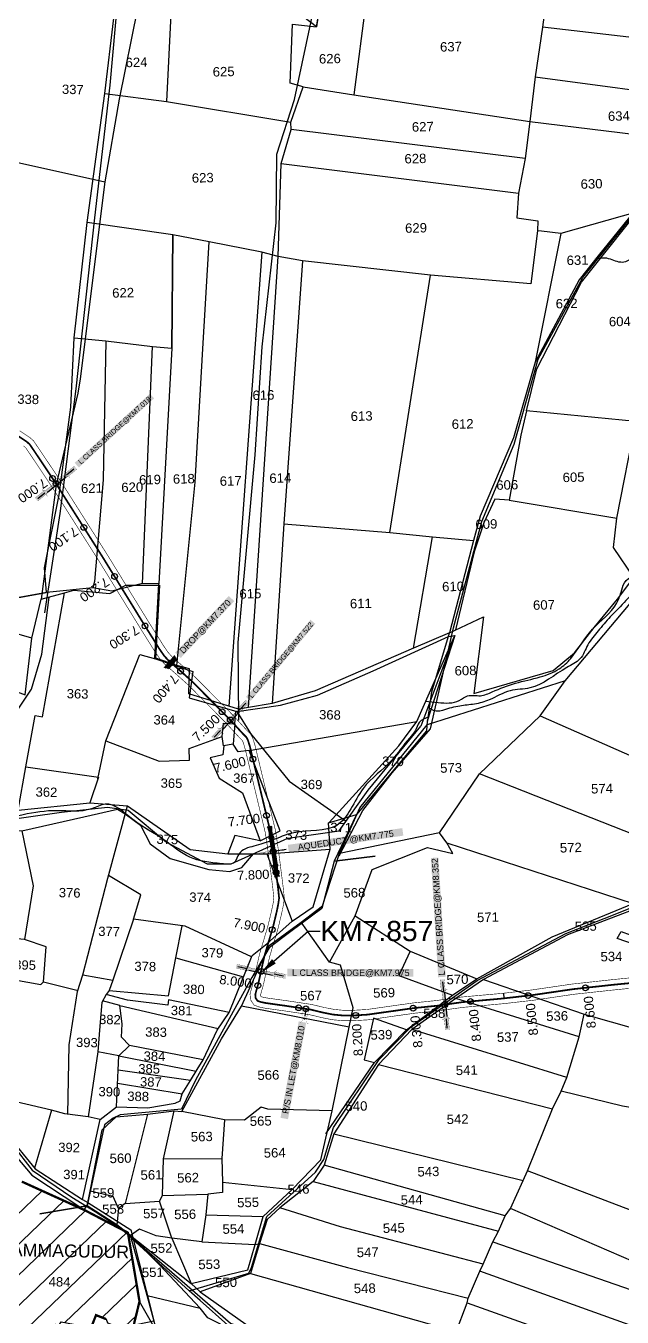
# Model space of a CAD drawing. Header units: millimetres. Extents: x 191939 to 221722, y 1607077 to 1617110.
# Drawn here: x 195566 to 196599, y 1612667 to 1614903 of the extents above; entities that cross this region are included whole.
import ezdxf
from ezdxf import colors
from ezdxf.entities.mleader import LeaderData, LeaderLine
from ezdxf.enums import TextEntityAlignment as Align
from ezdxf.math import Vec2, Vec3

# ---------------------------------------------------------------- set-up
doc = ezdxf.new("R2010")
doc.units = ezdxf.units.MM
doc.header["$LTSCALE"] = 15
doc.header["$PDMODE"] = 32
doc.header["$PDSIZE"] = 10
doc.linetypes.add('ACAD_ISO02W100', pattern=[15, 12, -3])
doc.linetypes.add('HIDDEN2', pattern=[0.1875, 0.125, -0.0625])
for name, color, linetype in [('BOUNDRY STONES', 240, 'Continuous'), ('CANAL1', 7, 'Continuous'), ('CSMark', 72, 'Continuous'), ('PLOT', 7, 'Continuous'), ('PLOTS', 7, 'Continuous'), ('PLOTS NO', 7, 'Continuous'), ('ROADS', 1, 'Continuous'), ('STREAMS', 4, 'Continuous'), ('STRUCTURE', 5, 'Continuous'), ('text2', 7, 'Continuous'), ('VILLAGE BOUNDRY', 5, 'Continuous'), ('VILLAGE STONES', 240, 'Continuous')]:
    doc.layers.add(name, color=color, linetype=linetype)
doc.styles.get("Standard").update_dxf_attribs({"font": 'arial.ttf'})
doc.dimstyles.get("Standard").update_dxf_attribs({"dimtxt": 0.18, "dimasz": 0.18, "dimexe": 0.18, "dimexo": 0.0625, "dimgap": 0.09, "dimtad": 0, "dimtih": 1, "dimtoh": 1, "dimdec": 4, "dimzin": 0, "dimdsep": 46, "dimtxsty": 'Standard', "dimcen": 0.09, "dimadec": 0, "dimazin": 0, "dimtfac": 1, "dimtdec": 4, "dimtofl": 0, "dimtmove": 0, "dimatfit": 3, "dimfxl": 1, "dimtolj": 1, "dimtzin": 0, "dimarcsym": 0})

# ---------------------------------------------------------------- blocks, each defined once
blk = doc.blocks.new('DROP')
h = blk.add_hatch()
h.set_pattern_fill('ANSI31', color=1, scale=10, angle=45)
h.set_pattern_definition([(90, (-324.4107, -25.7687), (-1.25, 0), [])])
h.paths.add_polyline_path([(-9.9, -4.3), (-13.8, 4.1), (13.8, 4.1), (10.2, -4.3)])
at = {"layer": 'STRUCTURE', "color": 5, "const_width": 0.49}
blk.add_lwpolyline([(-9.9, -4.3), (-13.8, 4.1), (13.8, 4.1), (10.2, -4.3), (-9.9, -4.3)], dxfattribs=at)
at = {"layer": 'STRUCTURE', "color": 5}
blk.add_circle((0, 0), 1.33, dxfattribs=at)
blk = doc.blocks.new('SLB')
at = {"layer": 'STRUCTURE'}
h = blk.add_hatch(dxfattribs=at)
h.set_pattern_fill('DOTS', color=6, scale=20, angle=320.3722, style=0)
h.set_pattern_definition([(320.372247934, (-159.4327, -72.9564), (1.2786241598, 0.5641323054), [0, -1.25])])
h.paths.add_polyline_path([(769699.5, 1706871.1), (769699.5, 1706861.1), (769729.1, 1706861.1), (769732.1, 1706863.1), (769792.1, 1706863.1), (769795.1, 1706861.1), (769824.7, 1706861.1), (769824.7, 1706871.1), (769795.1, 1706871.1), (769792.1, 1706869.1), (769732.1, 1706869.1), (769729.1, 1706871.1)])
at = {"layer": 'STRUCTURE', "color": 6, "linetype": 'ACAD_ISO02W100', "ltscale": 0.5, "const_width": 0.5}
for points in [[(769699.5, 1706871.1), (769729.1, 1706871.1)], [(769699.5, 1706861.1), (769729.1, 1706861.1)], [(769795.1, 1706871.1), (769824.7, 1706871.1)], [(769795.1, 1706861.1), (769824.7, 1706861.1)]]:
    blk.add_lwpolyline(points, dxfattribs=at)
at = {"layer": 'STRUCTURE', "color": 6, "const_width": 0.628}
for points in [[(769726.1, 1706877.1), (769726.1, 1706873.1), (769732.1, 1706869.1), (769792.1, 1706869.1), (769798.1, 1706873.1), (769798.1, 1706877.1)], [(769726.1, 1706855.1), (769726.1, 1706859.1), (769732.1, 1706863.1), (769792.1, 1706863.1), (769798.1, 1706859.1), (769798.1, 1706855.1)]]:
    blk.add_lwpolyline(points, dxfattribs=at)
at = {"layer": 'STRUCTURE', "color": 6}
blk.add_lwpolyline([(769732.1, 1706863.1), (769792.1, 1706863.1)], dxfattribs=at)
blk.add_lwpolyline([(769732.1, 1706863.1), (769792.1, 1706863.1)], dxfattribs=at)
at = {"layer": 'STRUCTURE', "color": 0}
blk.add_circle((769762.1, 1706866.1), 1.24, dxfattribs=at)
for points in [[(769703.8, 1706866), (769726.7, 1706866)], [(769818.6, 1706865.8), (769795.7, 1706865.8)]]:
    blk.add_leader(points, dimstyle='Standard', override={"dimasz": 10, "dimgap": 0.09, "dimtad": 0}, dxfattribs=at)
blk = doc.blocks.new('AQUEDUCT')
at = {"layer": 'STRUCTURE'}
h = blk.add_hatch(dxfattribs=at)
h.set_pattern_fill('DASH', color=256, scale=8, angle=-90, style=0)
h.set_pattern_definition([(270, (-1706662.7411, 769762.6106), (1, -1), [1, -1])])
edge = h.paths.add_edge_path()
edge.add_spline(control_points=[(6.5, -63.1), (6.2, -62.6), (5.2, -61.2), (4.6, -58.3), (4.1, -54.4), (3.3, -48.8), (4.1, -41.4), (5.4, -35.8), (6, -33)], knot_values=[0, 0, 0, 0, 1.613557, 5.24513, 8.624976, 13.470124, 22.190216, 30.746377, 30.746377, 30.746377, 30.746377], degree=3, periodic=0)
edge.add_line((6, -33), (4, -30))
edge.add_line((4, -30), (4, 30))
edge.add_line((4, 30), (6, 33))
edge.add_spline(control_points=[(6, 33), (5.3, 35.8), (3.9, 41.3), (2.8, 48.7), (3.5, 54.4), (3.9, 58.3), (4.4, 61.2), (5.4, 62.6), (5.7, 63.1)], knot_values=[0, 0, 0, 0, 8.556161, 17.276253, 22.121402, 25.501247, 29.13282, 30.746377, 30.746377, 30.746377, 30.746377], degree=3, periodic=0)
edge.add_line((5.7, 63.1), (-6.5, 63.1))
edge.add_spline(control_points=[(-6.5, 63.1), (-6.2, 62.6), (-5.2, 61.2), (-4.6, 58.3), (-4.1, 54.4), (-3.3, 48.8), (-4.1, 41.4), (-5.4, 35.8), (-6, 33)], knot_values=[0, 0, 0, 0, 1.613557, 5.24513, 8.624976, 13.470124, 22.190216, 30.746377, 30.746377, 30.746377, 30.746377], degree=3, periodic=0)
edge.add_line((-6, 33), (-4, 30))
edge.add_line((-4, 30), (-4, -30))
edge.add_line((-4, -30), (-6, -33))
edge.add_spline(control_points=[(-6, -33), (-5.3, -35.8), (-3.9, -41.3), (-2.8, -48.7), (-3.5, -54.4), (-3.9, -58.3), (-4.4, -61.2), (-5.4, -62.6), (-5.7, -63.1)], knot_values=[0, 0, 0, 0, 8.556161, 17.276253, 22.121402, 25.501247, 29.13282, 30.746377, 30.746377, 30.746377, 30.746377], degree=3, periodic=0)
edge.add_line((-5.7, -63.1), (6.5, -63.1))
blk.add_circle((0, 0), 0.938)
at = {"layer": 'STRUCTURE', "const_width": 0.628}
for points in [[(-12, 36), (-8, 36), (-4, 30), (-4, -30), (-8, -36), (-12, -36)], [(12, 36), (8, 36), (4, 30), (4, -30), (8, -36), (12, -36)]]:
    blk.add_lwpolyline(points, dxfattribs=at)
at = {"layer": 'STRUCTURE', "color": 3}
for points in [[(-4, 30), (-4, -30)], [(-4, 30), (-4, -30)], [(4, 30), (4, -30)]]:
    blk.add_lwpolyline(points, dxfattribs=at)
at = {"layer": 'STRUCTURE'}
for points in [[(-6.5, 63.1), (-5.7, 61.7), (-4.7, 58.2), (-4.2, 54.9), (-3.6, 50.1), (-4.3, 41.4), (-6, 33)], [(5.7, 63.1), (4.8, 61.7), (3.9, 58.2), (3.5, 54.8), (3.1, 50), (4, 41.3), (6, 33)], [(-5.7, -63.1), (-4.8, -61.7), (-3.9, -58.2), (-3.5, -54.8), (-3.1, -50), (-4, -41.3), (-6, -33)], [(6.5, -63.1), (5.7, -61.7), (4.7, -58.2), (4.2, -54.9), (3.6, -50.1), (4.3, -41.4), (6, -33)]]:
    blk.add_spline(points, degree=3, dxfattribs=at)
at = {"layer": 'STRUCTURE', "color": 0}
blk.add_text('STREAM', height=5, dxfattribs=at).set_placement((-19.7, -0.1), align=Align.MIDDLE_CENTER)
for points in [[(32.5, 0.1), (5.8, 0)], [(0.4, -62), (0.1, -38.2)]]:
    blk.add_leader(points, dimstyle='Standard', override={"dimasz": 10, "dimgap": 0.09, "dimtad": 0}, dxfattribs=at)
blk = doc.blocks.new('OT')
at = {"layer": 'STRUCTURE', "color": 190}
for points, const_width in [([(769751.4, 1706595.8), (769729.4, 1706595.8)], 0.5), ([(769751.4, 1706579), (769729.4, 1706579)], 0.5), ([(769775.2, 1706601.8), (769775.2, 1706597.8), (769769.2, 1706593.8), (769761.8, 1706593.8), (769754.4, 1706593.8), (769748.4, 1706597.8), (769748.4, 1706601.8)], 0.5), ([(769748.4, 1706573), (769748.4, 1706577), (769754.4, 1706581), (769761.8, 1706581), (769761.8, 1706581), (769761.8, 1706581), (769769.2, 1706581), (769775.2, 1706577), (769775.2, 1706573)], 0.5), ([(769761.8, 1706593.8), (769761.8, 1706581)], 2.5)]:
    blk.add_lwpolyline(points, dxfattribs=dict(at, const_width=const_width))
at = {"layer": 'STRUCTURE', "color": 0}
blk.add_circle((769761.8, 1706587.4), 1.87, dxfattribs=at)
blk.add_leader([(769732.6, 1706587.4), (769753.8, 1706587.4)], dimstyle='Standard', override={"dimasz": 10, "dimgap": 0.09, "dimtad": 0}, dxfattribs=at)

msp = doc.modelspace()

# ---------------------------------------------------------------- hatches: boundary and pattern name
at = {"layer": 'PLOTS NO'}
h = msp.add_hatch(dxfattribs=at)
h.set_pattern_fill('ANSI31', color=40, scale=12.09495, angle=-1.1225)
h.set_pattern_definition([(43.8775, (174688.965, 1608020.224), (-26.61678, 27.68067), [])])
h.paths.add_polyline_path([(195742.9, 1612813.1), (195667.2, 1612852.5), (195559.3, 1612901.5), (195548.1, 1612838.6), (195540.7, 1612819.3), (195442.1, 1612816.1), (195427.2, 1612774.4), (195433.8, 1612770.1), (195429.4, 1612756.4), (195458.3, 1612750.4), (195460.3, 1612692.7), (195494.3, 1612708.3), (195504.3, 1612701.7), (195506.1, 1612695.2), (195544.6, 1612676.1), (195538.6, 1612657.7), (195550.4, 1612652.1), (195553.1, 1612662), (195568, 1612658.1), (195565.7, 1612649.4), (195572.5, 1612647.6), (195567.9, 1612630.2), (195569.6, 1612624), (195589, 1612620.8), (195596, 1612646.1), (195613.8, 1612648.5), (195618.2, 1612654.6), (195624.7, 1612654.1), (195627.5, 1612658.5), (195679.3, 1612649), (195687.7, 1612670.3), (195705.1, 1612663.5), (195707.6, 1612656.7), (195733.9, 1612649.3), (195753.1, 1612653.2), (195763, 1612694)])

# ---------------------------------------------------------------- linework, layer by layer
at = {"layer": 'BOUNDRY STONES'}
msp.add_lwpolyline([(196309, 1613847), (196250.1, 1613690)], dxfattribs=at)
at = {"layer": 'CANAL1', "color": 3, "linetype": 'HIDDEN2', "ltscale": 4, "true_color": 0x00ff00, "const_width": 3}
msp.add_lwpolyline([(195550.8, 1614194), (195567.7, 1614182.8), (195572.8, 1614178.2), (195581.1, 1614166.1), (195617.6, 1614111.4), (195699.5, 1613982.4), (195772.5, 1613863.7), (195787, 1613840.7), (195796.7, 1613825), (195805.2, 1613812.7), (195812.8, 1613804.1), (195832.3, 1613787.2), (195854, 1613767.7), (195919.8, 1613701.3), (195941, 1613678.2), (195948, 1613671.1), (195950.4, 1613666.7), (195954, 1613655.6), (195989.7, 1613507.1), (195994.8, 1613472.7), (195998.2, 1613446.7), (196003.1, 1613408.1), (196004.7, 1613392.5), (196003.2, 1613381.9), (196000.6, 1613369.2), (195994, 1613341.6), (195992.8, 1613337.8), (195979.6, 1613293.3), (195973.8, 1613267.8), (195973.4, 1613265.6), (195968.7, 1613244.5), (195967.8, 1613241), (195965.4, 1613232.8), (195963.5, 1613225.5), (195964, 1613219.6), (195967.3, 1613214.6), (195972.4, 1613212.7), (195982, 1613210.7), (196017, 1613205.8), (196059.3, 1613199.4), (196080.1, 1613194.4), (196098, 1613190.8), (196114, 1613189.3), (196134.3, 1613189.2), (196158, 1613190.7), (196201.1, 1613196.8), (196238.7, 1613202.1), (196277.5, 1613206), (196322.3, 1613212.3), (196391.9, 1613218.6), (196443.3, 1613224.5), (196513.8, 1613234.8), (196583.2, 1613242.4), (196620.2, 1613246)], dxfattribs=at)
at = {"layer": 'CANAL1', "color": 3, "linetype": 'HIDDEN2', "ltscale": 4, "const_width": 1.5}
msp.add_lwpolyline([(195550.8, 1614194), (195567.7, 1614182.8), (195572.8, 1614178.2), (195581.1, 1614166.1), (195617.6, 1614111.4), (195699.5, 1613982.4), (195772.5, 1613863.7), (195787, 1613840.7), (195796.7, 1613825), (195805.2, 1613812.7), (195812.8, 1613804.1), (195832.3, 1613787.2), (195854, 1613767.7), (195919.8, 1613701.3), (195941, 1613678.2), (195948, 1613671.1), (195950.4, 1613666.7), (195954, 1613655.6), (195989.7, 1613507.1), (195994.8, 1613472.7), (195998.2, 1613446.7), (196003.1, 1613408.1), (196004.7, 1613392.5), (196003.2, 1613381.9), (196000.6, 1613369.2), (195994, 1613341.6), (195979.6, 1613293.3), (195973.8, 1613267.8), (195968.7, 1613244.5), (195965.4, 1613232.8), (195963.5, 1613225.5), (195964, 1613219.6), (195967.3, 1613214.6), (195972.4, 1613212.7), (195982, 1613210.7), (196017, 1613205.8), (196059.3, 1613199.4), (196080.1, 1613194.4), (196098, 1613190.8), (196114, 1613189.3), (196134.3, 1613189.2), (196158, 1613190.7), (196201.1, 1613196.8), (196238.7, 1613202.1), (196277.5, 1613206), (196322.3, 1613212.3), (196391.9, 1613218.6), (196413.9, 1613221.1)], dxfattribs=at)
at = {"layer": 'CANAL1', "color": 200, "const_width": 1}
for points in [[(195555.6, 1614201.6), (195573.2, 1614189.9), (195579.6, 1614184.2), (195588.5, 1614171.1), (195625.2, 1614116.4), (195707.2, 1613987.1), (195780.1, 1613868.5), (195794.6, 1613845.5), (195804.3, 1613829.9), (195812.3, 1613818.2), (195819.1, 1613810.5), (195838.2, 1613793.9), (195860.2, 1613774.3), (195926.4, 1613707.5), (195947.5, 1613684.4), (195955.2, 1613676.6), (195958.7, 1613670.4), (195962.7, 1613658.1), (195998.6, 1613508.8), (196003.7, 1613473.9), (196007.1, 1613447.8), (196012, 1613409.1), (196013.7, 1613392.4), (196012.1, 1613380.4), (196009.4, 1613367.2), (196002.7, 1613339.3), (195988.3, 1613291.1), (195982.6, 1613265.8), (195977.5, 1613242.3), (195974.1, 1613230.4), (195972.6, 1613224.7), (195972.8, 1613222.6), (195973.2, 1613222), (195974.9, 1613221.3), (195983.5, 1613219.5), (196018.3, 1613214.7), (196061, 1613208.3), (196082.1, 1613203.2), (196099.3, 1613199.8), (196114.5, 1613198.3), (196134.1, 1613198.2), (196157.1, 1613199.6), (196199.8, 1613205.7), (196237.6, 1613211), (196276.4, 1613215), (196321.3, 1613221.2), (196391, 1613227.5), (196412.9, 1613230)], [(195562.2, 1614175.6), (195566, 1614172.2), (195573.6, 1614161), (195610.1, 1614106.5), (195691.9, 1613977.6), (195764.9, 1613859), (195779.3, 1613835.9), (195789.2, 1613820.1), (195798.1, 1613807.1), (195806.5, 1613797.7), (195826.4, 1613780.4), (195847.8, 1613761.2), (195913.3, 1613695.1), (195934.5, 1613672), (195940.7, 1613665.7), (195942.2, 1613663.1), (195945.3, 1613653.2), (195980.9, 1613505.4), (195985.9, 1613471.5), (195989.3, 1613445.5), (195994.1, 1613407.1), (195995.6, 1613392.7), (195994.4, 1613383.5), (195991.8, 1613371.2), (195985.3, 1613344), (195970.9, 1613295.6), (195965, 1613269.7), (195960, 1613246.7), (195956.8, 1613235.2), (195954.4, 1613226.3), (195955.2, 1613216.6), (195961.3, 1613207.2), (195969.9, 1613204), (195980.4, 1613201.8), (196015.7, 1613196.9), (196057.5, 1613190.6), (196078.2, 1613185.6), (196096.7, 1613181.9), (196113.6, 1613180.3), (196134.6, 1613180.2), (196158.9, 1613181.7), (196202.4, 1613187.9), (196239.8, 1613193.2), (196278.6, 1613197.1), (196323.4, 1613203.3), (196392.9, 1613209.6), (196414.8, 1613212.1)], [(196412.9, 1613230), (196442.2, 1613233.4), (196512.7, 1613243.7), (196582.3, 1613251.3), (196619.3, 1613255)], [(196414.8, 1613212.1), (196444.5, 1613215.5), (196515, 1613225.9), (196584.2, 1613233.4), (196621.1, 1613237.1)]]:
    msp.add_lwpolyline(points, dxfattribs=at)
at = {"layer": 'PLOT'}
for points in [[(196870.3, 1615031.5), (196759.1, 1614593.4), (196747.9, 1614594.7), (196625.5, 1614580.6), (196492.7, 1614543.6), (196459.1, 1614547.5), (196452.4, 1614548.1)], [(196475.2, 1615021.3), (196471.5, 1614983.8), (196460.7, 1614900.6), (196447.9, 1614814.8), (196439, 1614737.5), (196430.8, 1614673.4), (196419.4, 1614612.9), (196416.3, 1614570.4), (196452.5, 1614565.1), (196452.4, 1614548.1), (196440.8, 1614456.2), (196266.7, 1614471.4), (196045, 1614495.8), (196003, 1614503.5), (196008.3, 1614664.3), (196025.4, 1614723.4), (196025.1, 1614736.3), (196046.6, 1614797), (196023.8, 1614803.6), (196028.1, 1614905.7)], [(196155.5, 1614947.4), (196134.2, 1614783.7)], [(195818, 1614934.7), (195809.9, 1614772)], [(196784.7, 1614863.2), (196460.7, 1614900.6)], [(196447.9, 1614814.8), (196741.6, 1614775.4)], [(195702.7, 1614785.7), (195809.9, 1614772), (196025.1, 1614736.3)], [(196046.6, 1614797), (196134.2, 1614783.7), (196439, 1614737.5), (196703.2, 1614705.1)], [(196430.8, 1614673.4), (196025.4, 1614723.4)], [(196008.3, 1614664.3), (196419.4, 1614612.9)], [(196003, 1614503.5), (195975, 1614511.2), (195883.5, 1614529), (195820.7, 1614541.2), (195672.6, 1614562.2)], [(196618.8, 1614581), (196556.9, 1614504.4), (196524.5, 1614463), (196447.8, 1614320.4), (196410.3, 1614189.2), (196353, 1614053.6), (196341.2, 1614011.7), (196299.5, 1613851.8), (196358.4, 1613879.6), (196341.6, 1613746.6), (196479, 1613786.5), (196516.3, 1613817.3), (196550.2, 1613861.3), (196590.6, 1613910.1), (196619, 1613947.8), (196583.8, 1613999.3), (196589.7, 1614050.2), (196622.1, 1614218), (196432.9, 1614236.5), (196451.1, 1614308.8), (196528.2, 1614459.3), (196625.5, 1614580.6)], [(195649.8, 1614362.7), (195704.8, 1614357.4), (195785.3, 1614347.9), (195818.8, 1614344.5), (195820.7, 1614541.2), (195818.8, 1614344.5), (195796.7, 1613936.4)], [(196492.7, 1614543.6), (196447.8, 1614320.4)], [(195827.6, 1613795), (195859.6, 1614112.5), (195871.9, 1614334), (195883.5, 1614529)], [(195975, 1614511.2), (195917.7, 1613724.7)], [(195951.5, 1613722.8), (196003, 1614503.5)], [(196045, 1614495.8), (196012.9, 1614040.5), (195992.9, 1613729.7)], [(196196.6, 1614025.4), (196266.7, 1614471.4)], [(195704.8, 1614357.4), (195700.1, 1614116.6), (195684.8, 1613940.5), (195682.4, 1613929.5)], [(195796.7, 1613936.4), (195767.9, 1613937.1), (195785.3, 1614347.9)], [(196432.9, 1614236.5), (196423.3, 1614194.1), (196403, 1614081.3), (196378.2, 1614083), (196359.4, 1614042.4)], [(196085.8, 1612984.3), (196169.7, 1613107.6), (196225.5, 1613164.1), (196304.8, 1613224.5), (196346.8, 1613252.6), (196477.7, 1613325.6), (196618, 1613383.3), (196708.8, 1613415.2), (196739.4, 1613428.1), (196868.7, 1613483.4), (197159.7, 1613597.4), (197251.4, 1613638.2), (197378.6, 1613715.3), (197423.9, 1613739.6), (197575.8, 1613789.1), (197711.2, 1613870.5), (197808.7, 1613962.2), (197904.1, 1614060.3), (197987.6, 1614158.6), (198020.9, 1614201.3)], [(196403, 1614081.3), (196589.7, 1614050.2)], [(196012.9, 1614040.5), (196196.6, 1614025.4), (196270.1, 1614018.3), (196341.2, 1614011.7)], [(196359.4, 1614042.4), (196342.3, 1613992.1), (196310.3, 1613856.8)], [(196237.3, 1613825.1), (196270.1, 1614018.3)], [(196092.2, 1613281.8), (196136.6, 1613361.5), (196165.8, 1613442.2), (196261.6, 1613480), (196305.8, 1613469.5), (196295.3, 1613488.2), (196282.7, 1613505.3), (196351.5, 1613607.6), (196456.9, 1613708), (196499.9, 1613768.5), (196634.1, 1613928.2)], [(196499.9, 1613768.5), (196261, 1613692.3)], [(196456.9, 1613708), (196733.2, 1613586.4)], [(196719.6, 1613462.7), (196351.5, 1613607.6)], [(196282.7, 1613505.3), (196109.2, 1613469.5)], [(196295.3, 1613488.2), (196618, 1613383.3)], [(196706.7, 1613406.4), (196503.8, 1613328.9), (196358.4, 1613251.5), (196310.5, 1613218.5), (196234.6, 1613165.1), (196176.9, 1613104.5), (196099.2, 1612984), (196082.7, 1612930), (196063.5, 1612901.9), (196006, 1612856.2), (195984, 1612836.1), (195971, 1612794.4), (195955.3, 1612742.3), (195867.8, 1612710.5), (195852.4, 1612725.3)], [(196656.2, 1613268.9), (196665.2, 1613296.3), (196590.1, 1613322.5), (196596.7, 1613334.7), (196690.4, 1613300.1), (196710.9, 1613396.3), (196706.7, 1613406.4)], [(196136.6, 1613361.5), (196231.8, 1613300.7), (196346.8, 1613252.6)], [(195747.3, 1612808.2), (195852.4, 1612725.3), (195950.6, 1612748.9), (195963.2, 1612792.4), (195977.3, 1612841.1), (196027.5, 1612887.6), (196077.2, 1612939.5), (196096.3, 1613024.3), (196126.2, 1613169.1), (196133.2, 1613202.3), (196111.2, 1613276.1), (196092.2, 1613281.8), (196042.7, 1613351)], [(196231.8, 1613300.7), (196212.2, 1613258.5), (196304.8, 1613224.5)], [(196358.4, 1613251.5), (196533.1, 1613191.3)], [(196126.2, 1613169.1), (195939.6, 1613205.3)], [(196524, 1613152.4), (196310.5, 1613218.5)], [(196225.5, 1613164.1), (196168.4, 1613184.5), (196151.8, 1613112.5), (196169.7, 1613107.6)], [(196310.3, 1612638.5), (196330.2, 1612691.5), (196331.9, 1612699.7), (196352, 1612746.5), (196358.3, 1612758.6), (196374.9, 1612797.5), (196384.6, 1612815.7), (196396, 1612842.1), (196405.2, 1612854.7), (196427.2, 1612903.4), (196435, 1612920.3), (196477.8, 1613027.3), (196493, 1613058), (196502.9, 1613082.1), (196524, 1613152.4), (196533.1, 1613191.3), (196626.5, 1613165)], [(196502.9, 1613082.1), (196234.6, 1613165.1)], [(196176.9, 1613104.5), (196477.8, 1613027.3)], [(197151.9, 1612767), (196988.4, 1612813), (196790, 1612871.8), (196774.7, 1612875.8), (196712.4, 1612892.7), (196664.3, 1612927.3), (196677.8, 1613018.8), (196599.1, 1613032.3), (196493, 1613058)], [(195818.7, 1612803.4), (195797.8, 1612867.6), (195802.8, 1612877.5), (195804.5, 1612941.1), (195823.1, 1613024.2)], [(196096.3, 1613024.3), (195985.4, 1613027.2), (195973.7, 1613030.2), (195944.9, 1613007.7), (195910.3, 1613008.5), (195836, 1613022.9)], [(195776.7, 1613018.4), (195737.9, 1612863.8), (195797.8, 1612867.6)], [(195910.3, 1613008.5), (195905.6, 1612941.4), (195906.6, 1612900.8), (196027.5, 1612887.6)], [(196099.2, 1612984), (196427.2, 1612903.4)], [(195804.5, 1612941.1), (195905.6, 1612941.4)], [(196396, 1612842.1), (196082.7, 1612930)], [(196957.7, 1612660.8), (196927.6, 1612670), (196940.6, 1612736.3), (196818.9, 1612775.9), (196601.2, 1612856.8), (196435, 1612920.3)], [(195726.6, 1612854.8), (195717.3, 1612875.9), (195677.8, 1612885.2)], [(195906.6, 1612900.8), (195906.9, 1612882.7), (195881.1, 1612879.9), (195877.7, 1612844), (195871, 1612797.4), (195963.2, 1612792.4), (195971, 1612794.4), (196123.3, 1612753), (196331.9, 1612699.7)], [(196063.5, 1612901.9), (196384.6, 1612815.7)], [(195737.9, 1612863.8), (195726.6, 1612854.8), (195723.5, 1612826.6)], [(195802.8, 1612877.5), (195881.1, 1612879.9)], [(195877.7, 1612844), (195977.3, 1612841.1)], [(196358.3, 1612758.6), (196110.8, 1612823.3), (196006, 1612856.2)], [(196927.6, 1612670), (196640.5, 1612753.5), (196405.2, 1612854.7)], [(195871, 1612797.4), (195818.7, 1612803.4), (195791.7, 1612807.4), (195762.9, 1612819.4), (195747.3, 1612808.2)], [(196501.5, 1612030.8), (196407.1, 1612202.2), (196368.7, 1612271.8), (196355.4, 1612295.3), (196316.2, 1612363.9), (196300.8, 1612392.2), (196251.6, 1612465.8), (196244.3, 1612484.5), (196179.9, 1612540), (196068.8, 1612596.8), (195925.7, 1612643.1), (195881.4, 1612665.5), (195868.2, 1612682.1), (195797.4, 1612757.5), (195747.3, 1612808.2)], [(195818.7, 1612803.4), (195852.4, 1612725.3)], [(196374.9, 1612797.5), (196938.6, 1612601.7), (196955.9, 1612646.1)], [(195955.3, 1612742.3), (196305.4, 1612643.9), (196310.3, 1612638.5)], [(196904.8, 1612548.1), (196352, 1612746.5)], [(195867.8, 1612710.5), (195947.1, 1612654.5), (196081.5, 1612610.5), (196186.8, 1612556.1), (196280.7, 1612555.8), (196564.8, 1612447.2), (196848.2, 1612340.1), (196922.3, 1612360.5), (197046.2, 1612367.2), (197176.6, 1612375.7), (197247.6, 1612378.1), (197301.4, 1612365.8), (197336.4, 1612370.5), (197431.9, 1612370), (197512.5, 1612367.1), (197641.3, 1612348.1), (197715.1, 1612343.1), (197824.3, 1612334.5)], [(195776.4, 1612704.1), (195868.2, 1612682.1)], [(196330.2, 1612691.5), (196887.7, 1612492.7)]]:
    msp.add_lwpolyline(points, dxfattribs=at)
at = {"layer": 'PLOTS'}
for points in [[(196114.4, 1615202.9), (196069.3, 1614901.3), (196035.2, 1614927.4)], [(195759.5, 1614933.2), (195727.9, 1614775.8), (195702.7, 1614632.8), (195660.2, 1614291.8), (195656.4, 1614267), (195618.8, 1614108.7), (195592.8, 1613910.2), (195633.2, 1613921), (195649, 1613925.9), (195711.6, 1613919.7), (195739.5, 1613934.6), (195797.8, 1613934.3), (195790.5, 1613806.8), (195855.6, 1613784.8), (195849.2, 1613739.5), (195931.5, 1613715.6), (196007, 1613726.7), (196071.2, 1613743.7), (196167.6, 1613785.8), (196297.8, 1613845.4), (196309, 1613847), (196261.1, 1613698.8), (196259.9, 1613682), (196139, 1613537.4), (196099.9, 1613456.4), (196171.3, 1613464.8), (196099.9, 1613456.4), (196078.7, 1613374.6), (196025.1, 1613334.4), (195987.4, 1613306.1), (195957.2, 1613255), (195921.9, 1613189.6), (195860.2, 1613077), (195835.6, 1613026.8), (195729.5, 1613017), (195717.2, 1613011.2), (195702.6, 1612999.7), (195673.4, 1612865.2), (195748.2, 1612818.1), (195788, 1612660.4)], [(195148.4, 1614711), (195183.5, 1614709.2), (195221, 1614702.9), (195316.1, 1614686.8), (195356.9, 1614680), (195397.7, 1614673.1), (195440.1, 1614671.9), (195439.3, 1614643.7), (195473.1, 1614642.7), (195540.7, 1614634.7), (195544.7, 1614667.9), (195702.7, 1614632.8)], [(195576.4, 1613842.4), (195456.6, 1613877.1), (195419.2, 1613887.9), (195329.2, 1613914), (195122.3, 1613984.1)], [(195553, 1613544.9), (195566.4, 1613619.5), (195582.3, 1613708.6), (195595.3, 1613706.3), (195633.2, 1613921)], [(195403.9, 1613509.1), (195440.7, 1613560), (195515, 1613762.8), (195565.2, 1613744.4), (195576.4, 1613842.4), (195592.8, 1613910.2)], [(196091.5, 1613523.1), (196211.8, 1613656.3), (196243.3, 1613698), (196309, 1613847)], [(195690.7, 1613598.8), (195704.9, 1613664.9), (195763.4, 1613814.5), (195790.5, 1613806.8)], [(195704.9, 1613664.9), (195797.1, 1613629.8), (195849.4, 1613631.1), (195848.8, 1613651.5), (195906.4, 1613672.4), (195908.2, 1613695.6), (195928.1, 1613694), (195929.8, 1613716)], [(195928.1, 1613694), (195925.4, 1613658.9), (195908.2, 1613656.2), (195906.4, 1613672.4)], [(195952.8, 1613647.9), (196243.3, 1613698)], [(195908.9, 1613656.3), (195907.1, 1613640.5), (195885.3, 1613635.6), (195901, 1613600.3), (195941.1, 1613574.5), (195972.2, 1613491.7), (195927.9, 1613501.1), (195915.7, 1613469.2)], [(195972.2, 1613491.7), (196006.8, 1613508.9), (195952.8, 1613647.9), (195933.9, 1613645.9), (195925.4, 1613658.9)], [(195566.4, 1613619.5), (195691.8, 1613602.1), (195676.9, 1613557.2)], [(195403.9, 1613509.1), (195526.4, 1613538.5), (195553, 1613544.9), (195676.9, 1613557.2), (195742.2, 1613552.3), (195850.5, 1613476.7), (195915.7, 1613469.2), (195983.7, 1613469.1), (196093.2, 1613477), (196090, 1613522.6), (196139, 1613537.4)], [(195456.6, 1613098.7), (195466.5, 1613248.6), (195469.3, 1613290.4), (195459.4, 1613332.6), (195460.4, 1613508.4), (195490.2, 1613511.5), (195523, 1613511.5), (195559.1, 1613508.9), (195666.7, 1613533.3), (195724.7, 1613546.4), (195738.4, 1613538.4), (195764.8, 1613518.6), (195781.2, 1613486.7), (195816, 1613461), (195883.2, 1613442), (195919.3, 1613438.4), (195939.9, 1613445.4), (195960.2, 1613469.1)], [(195639, 1613018), (195641.1, 1613138.5), (195655.9, 1613230.5), (195664.8, 1613259.6), (195708.2, 1613426.8), (195742.2, 1613552.3)], [(195423.4, 1613491.9), (195421.2, 1613357.2), (195419.5, 1613256.8), (195467, 1613256), (195478.2, 1613253.5), (195483.3, 1613262.8), (195507.5, 1613256.6), (195530.9, 1613253.6), (195592, 1613243.1), (195596.6, 1613247.6), (195656.5, 1613232.4)], [(195559.1, 1613508.9), (195579, 1613413.8), (195564, 1613321)], [(195664.1, 1612870.7), (195694.7, 1613009), (195723.1, 1613030.9), (195777.5, 1613029.3), (195824.6, 1613037.3), (195833.4, 1613041.6), (195837.1, 1613053.8), (195851.2, 1613076.8), (195862.8, 1613095.5), (195873.3, 1613112.5), (195897.3, 1613164), (195918, 1613194.2), (195941.2, 1613251.8), (195957.9, 1613293.2), (195983.8, 1613314.1), (196027.5, 1613352.5), (196063.7, 1613377.5), (196093.2, 1613477)], [(195983.7, 1613469.1), (196027.5, 1613352.5)], [(195240.2, 1613425.7), (195257.9, 1613397.1), (195335.4, 1613256.9), (195359.6, 1613229.9), (195456.6, 1613098.7), (195486.3, 1613054.3), (195533.5, 1612983.7), (195582.3, 1612923.7), (195664.1, 1612870.7), (195673.4, 1612865.2)], [(195956.9, 1613290.7), (195842, 1613343.8), (195752.6, 1613355.8), (195765.2, 1613398.2), (195709.4, 1613431.4)], [(195752.6, 1613355.8), (195716.8, 1613250.4), (195710.6, 1613232.2), (195705, 1613225.8), (195697.7, 1613211.9), (195693.9, 1613163.6), (195691, 1613126), (195674, 1613013.6)], [(195710.6, 1613232.2), (195813.4, 1613223.3), (195826, 1613288.8), (195836.7, 1613344.5)], [(195596.6, 1613247.6), (195601.6, 1613308), (195564, 1613321), (195538.4, 1613322.9), (195534.5, 1613253)], [(195826, 1613288.8), (195943, 1613256.3)], [(195664.8, 1613259.6), (195716.8, 1613250.4)], [(195918, 1613194.2), (195813.3, 1613216.3), (195812.2, 1613206.9), (195742.4, 1613215.5), (195705, 1613225.8)], [(195727.3, 1613119.6), (195745.7, 1613137.1), (195731.7, 1613151.7), (195732.7, 1613174.8), (195729, 1613206.5), (195699, 1613214.4)], [(195729, 1613206.5), (195899, 1613166.6)], [(195368.6, 1613196.5), (195483.2, 1613035.5), (195527.7, 1612971), (195576.4, 1612912.5), (195661.2, 1612856.5), (195667.2, 1612852.5)], [(195873.3, 1613112.5), (195745.7, 1613137.1)], [(195723.1, 1613030.9), (195724.9, 1613068.9), (195726.1, 1613094.7), (195727.3, 1613119.6), (195691, 1613126)], [(195727.3, 1613119.6), (195861.1, 1613092.8)], [(195851.2, 1613076.8), (195726.1, 1613094.7)], [(195725, 1613072), (195837.1, 1613053.8)], [(195694.7, 1613009), (195674, 1613013.6), (195633.8, 1613018.7), (195610.5, 1613025.4), (195486.3, 1613054.3)], [(195610.5, 1613025.4), (195581.3, 1612924.8)], [(195569.6, 1612624), (195589, 1612620.8), (195596, 1612646.1), (195613.8, 1612648.5), (195618.2, 1612654.6), (195624.7, 1612654.1), (195627.5, 1612658.5), (195679.3, 1612649), (195687.7, 1612670.3), (195705.1, 1612663.5), (195707.6, 1612656.7), (195729.5, 1612648.4), (195788, 1612660.4)]]:
    msp.add_lwpolyline(points, dxfattribs=at)
at = {"layer": 'PLOTS NO', "color": 40, "const_width": 4.03}
for points in [[(195559.3, 1612901.5), (195667.2, 1612852.5), (195742.9, 1612813.1), (195763, 1612694), (195750.9, 1612644.5)], [(195705.1, 1612663.5), (195687.7, 1612670.3), (195679.3, 1612649)]]:
    msp.add_lwpolyline(points, dxfattribs=at)
at = {"layer": 'ROADS'}
for points in [[(196108.7, 1613465.9), (196149.8, 1613544), (196200.3, 1613609.6), (196266.9, 1613685.5), (196306.8, 1613860.5), (196355.6, 1614044.6), (196411.6, 1614178.6), (196453.1, 1614325.8), (196530.6, 1614467.3), (196616.7, 1614574.1), (196707.7, 1614702.6), (196765.6, 1614817.5), (196790, 1614865.1), (196846.1, 1615030.1), (196866, 1615107.5), (196910.4, 1615203.3), (196997.5, 1615319.6), (197191.3, 1615527)], [(195725.2, 1614954.7), (195711.7, 1614800.3), (195685.3, 1614570.6), (195652.5, 1614274.1), (195625.2, 1614058.6), (195598.6, 1613886.2)], [(195934.7, 1613700.4), (195933.8, 1613834.9), (195963.5, 1614160.3), (195975.2, 1614347.3), (195999.5, 1614561.6), (196001, 1614680.6), (196031.4, 1614775.1), (196065.2, 1614935)], [(195848.8, 1612712.4), (195952.3, 1612743.2), (195956.8, 1612753), (195983.7, 1612841.2), (196067.5, 1612917.8), (196082.1, 1612939.7), (196099, 1612995.1), (196177.7, 1613112.7), (196233.1, 1613169.3), (196347.6, 1613249.6), (196501.2, 1613331), (196580.9, 1613362.2), (196895.6, 1613489.1), (197069.4, 1613557.9), (197269.5, 1613642.5), (197389.6, 1613715.6), (197423.3, 1613734.6), (197577.5, 1613785.9), (197701, 1613860.7), (197719.7, 1613874.4), (197827.2, 1613974.1), (197921, 1614075.4), (198054.3, 1614230.1)], [(195401, 1613497.9), (195465.7, 1613567.3), (195523.2, 1613675.4), (195575.9, 1613754.4), (195594.1, 1613815.1), (195606.5, 1613913.8)], [(195931.5, 1613715.6), (195955.1, 1613677.4), (196022.3, 1613594.9), (196120.6, 1613525.5)], [(195468.1, 1613518.6), (195628, 1613541.1), (195707.5, 1613550.2), (195743.4, 1613544.6), (195810, 1613489.5), (195880.2, 1613451.9), (195921.5, 1613451.9), (196020.1, 1613496.5), (196108.7, 1613508.7), (196158.7, 1613579.6), (196250.1, 1613690)], [(195543, 1612965), (195577, 1612921.4), (195646.1, 1612874.4), (195686.2, 1612849.9), (195742.9, 1612813.1), (195755.9, 1612735.8), (195763, 1612694), (195750.9, 1612644.5)], [(195667.2, 1612852.5), (195674.7, 1612864.4)], [(196521.6, 1612009.1), (196446.5, 1612141.5), (196382, 1612259), (196286.7, 1612423.7), (196249.4, 1612485), (196203.7, 1612530.9), (196189.3, 1612541.9), (196098.7, 1612590.5), (196022.7, 1612617.4), (195916.2, 1612652.7), (195867.8, 1612695.5), (195848.8, 1612712.4), (195723.5, 1612826.6)], [(196530.2, 1612016), (196439.9, 1612161.8), (196327.7, 1612361.2), (196246, 1612496.7), (196194.6, 1612544.9), (196142.1, 1612573.9), (196050.5, 1612613.6), (195920.8, 1612655.9), (195810.5, 1612751.9), (195723.5, 1612826.6)], [(195871.4, 1612504), (195763, 1612694), (195742.9, 1612813.1), (195742.9, 1612813.1)]]:
    msp.add_lwpolyline(points, dxfattribs=at)
at = {"layer": 'STREAMS'}
for points in [[(196257.8, 1613733.2), (196280.3, 1613731.1), (196316.7, 1613734.7), (196331, 1613742.7), (196353.2, 1613743), (196373.8, 1613749.6), (196413.9, 1613764.4), (196456.8, 1613775.4), (196489.6, 1613789.3), (196509.6, 1613807.4), (196547.3, 1613858.1), (196588.9, 1613902.4), (196596.7, 1613922.1), (196602.5, 1613938.2), (196638.7, 1613962.6), (196668, 1613998.1), (196708, 1614030.7), (196724.8, 1614055.3), (196760.6, 1614083), (196777.8, 1614103), (196807.6, 1614135), (196855.2, 1614165.9), (196888.3, 1614201.9), (196911.1, 1614232.2), (196940.8, 1614257.6), (196988.8, 1614289), (197015.2, 1614345.2), (197069.2, 1614362), (197095.3, 1614379.3), (197127.7, 1614421.7), (197167.5, 1614460.4), (197199.4, 1614495.7), (197229.6, 1614523.7), (197246, 1614537), (197262.2, 1614556), (197332.2, 1614603.7), (197387.9, 1614673.6), (197431.4, 1614711.7), (197457.6, 1614727.8), (197510.1, 1614728.5), (197548, 1614744.9), (197592.1, 1614759.5), (197616.9, 1614755.8), (197670.6, 1614759), (197704.6, 1614759.9), (197727.9, 1614767.2), (197780.2, 1614761.8), (197812.6, 1614773.2), (197838.2, 1614765.1), (197859, 1614770.6), (197916.1, 1614785)], [(197908.6, 1614764.5), (197879.6, 1614751.2), (197845.5, 1614752.8), (197806.5, 1614748), (197763.9, 1614745.4), (197726.6, 1614748.1), (197661.4, 1614742.9), (197620, 1614743.7), (197578.9, 1614733.3), (197540, 1614722.2), (197503.7, 1614715.5), (197455.3, 1614713.3), (197425, 1614677), (197400.7, 1614655.5), (197382.6, 1614639.2), (197366.9, 1614613.7), (197326.3, 1614582.5), (197307.6, 1614558.5), (197283.2, 1614543.2), (197281.6, 1614514.5), (197252, 1614503.6), (197219.4, 1614493.6), (197146, 1614422), (197119.7, 1614391.5), (197099.7, 1614353.5), (197065.6, 1614342.2), (197024.7, 1614289), (197011.8, 1614264.3), (196990.8, 1614254.5), (196972.3, 1614261.6), (196951, 1614231.3), (196925.1, 1614217.5), (196883.8, 1614180.5), (196862.6, 1614157.1), (196818.1, 1614128.1), (196775.1, 1614082.2), (196743.2, 1614055.8), (196709.2, 1614021.3), (196672.5, 1613988.3), (196644.7, 1613957.7), (196625.9, 1613932.5), (196605.3, 1613907.7), (196578.1, 1613879.5), (196557.1, 1613855), (196539.4, 1613831.3), (196525.7, 1613806.6), (196502.9, 1613791.7), (196439, 1613756.3), (196404.7, 1613751.5), (196368.4, 1613735.6), (196343, 1613728.4), (196317.5, 1613725), (196289.5, 1613718.1), (196281, 1613716), (196263.5, 1613721.7)], [(197115.6, 1614405.7), (197100.6, 1614411.9), (197084, 1614413.1), (197074.6, 1614420.8), (197064.4, 1614430.4), (197029.1, 1614443.6), (197009.4, 1614449), (196983.3, 1614460.4), (196946, 1614470.8), (196909.1, 1614480.6), (196882.5, 1614483.1), (196858.7, 1614486), (196803.4, 1614483.8), (196751, 1614484.7), (196721.3, 1614488.5), (196688.1, 1614493.1), (196646.3, 1614500.5), (196613.5, 1614499), (196604.5, 1614494.2), (196581.5, 1614497.5), (196568.8, 1614500.8), (196551.3, 1614498.2)], [(196263.4, 1613706.1), (196247.5, 1613696.8), (196240.2, 1613682), (196230.5, 1613669.7), (196199.6, 1613630.9), (196150.1, 1613582.2), (196104.5, 1613518.4), (196030.2, 1613505.7), (195991, 1613491.9), (195961.2, 1613482.4), (195935.4, 1613469.2), (195927.8, 1613454.7), (195905.5, 1613451.9), (195849.9, 1613463.4), (195805.4, 1613493.3), (195751.6, 1613528.5), (195703.7, 1613555.2), (195679.9, 1613547.1), (195620.2, 1613543.8), (195503.1, 1613523.5), (195428.7, 1613506.4), (195385.8, 1613485.3), (195343.9, 1613454.6), (195315.6, 1613432.1), (195294.3, 1613423.9), (195231.9, 1613409.3), (195214.1, 1613402.1), (195178.2, 1613395.3), (195101.5, 1613400.6), (195074.8, 1613416.7), (195043.4, 1613418), (194997.7, 1613380.5), (194919.2, 1613351.6), (194883.1, 1613344.6), (194822.2, 1613364.4), (194777, 1613373.7), (194738.5, 1613385.6), (194692.2, 1613393.1), (194665.9, 1613388.8), (194667.7, 1613386.9)]]:
    msp.add_spline(points, degree=3, dxfattribs=at)
at = {"layer": 'text2'}
msp.add_lwpolyline([(196393.2, 1613227.5), (196393.9, 1613219.5)], dxfattribs=at)
at = {"layer": 'text2', "color": 2}
for p in [(195612.5, 1614119.1), (195666.5, 1614034.4), (195719.9, 1613949.3), (195772.5, 1613863.7), (195834.2, 1613785.4), (195906, 1613715.2), (195959.4, 1613633.3), (195982.9, 1613535.7), (195999.4, 1613436.7), (195992.8, 1613337.8), (196435.8, 1613223.6), (196535, 1613237.1), (196038.4, 1613202.6), (196236.6, 1613201.8), (196336.1, 1613213.5), (196137.3, 1613189.4)]:
    msp.add_point(p, dxfattribs=at)
at = {"layer": 'text2', "color": 2, "linetype": 'Continuous'}
for p in [(195618.4, 1614110.2, 1), (195817.6, 1613799.9, 1), (195920.1, 1613701, 1), (195994.7, 1613473, 1), (195973.4, 1613265.6, 1), (195967.8, 1613241), (196051, 1613200.7, 1), (196291.6, 1613208, 1)]:
    msp.add_point(p, dxfattribs=at)
at = {"layer": 'VILLAGE BOUNDRY', "color": 0, "linetype": 'Continuous'}
for points in [[(196028.1, 1614905.7), (196069.3, 1614901.3), (196078.8, 1614956.7)], [(195792.9, 1612642.6), (195776.4, 1612704.1), (195747.3, 1612808.2), (195723.5, 1612826.6), (195672.5, 1612859.5), (195590.3, 1612845.6), (195672.5, 1612859.5), (195677.8, 1612885.2), (195698.4, 1612991.4), (195722.5, 1613013.9), (195776.7, 1613018.4), (195823.1, 1613024.2), (195836, 1613022.9), (195904.9, 1613149), (195939.6, 1613205.3), (195987.6, 1613310.4), (196042.7, 1613351), (196079.9, 1613378.8), (196109.2, 1613469.5), (196144.2, 1613549), (196261, 1613692.3), (196269.2, 1613749.8), (196299.5, 1613851.8), (196237.3, 1613825.1), (196067.1, 1613751.2), (195992.9, 1613729.7), (195951.5, 1613722.8), (195934.3, 1613719.6), (195917.7, 1613724.7), (195848.3, 1613746.2), (195849.5, 1613789.5), (195827.6, 1613795), (195789.4, 1613808.6), (195796.7, 1613936.4), (195767.9, 1613937.1), (195714.9, 1613923.9), (195682.4, 1613929.5), (195601.8, 1613921.5), (195493.3, 1613902), (195601.8, 1613921.5), (195598.5, 1613964.3), (195624.1, 1614091), (195644.1, 1614242.6), (195649.8, 1614362.7), (195672.6, 1614562.2), (195702.7, 1614785.7), (195718.6, 1614916.3)]]:
    msp.add_lwpolyline(points, dxfattribs=at)

# ---------------------------------------------------------------- block references
at = {"xscale": 0.6999999999999998, "yscale": 0.6999999999999998, "zscale": 0.6999999999999998, "rotation": 8.332486088675939}
msp.add_blockref('AQUEDUCT', (195994.7, 1613473, 1), dxfattribs=at)
at = {"layer": 'STRUCTURE', "color": 0}
for name, p, xscale, yscale, zscale, rotation in [('SLB', (531578.5, 347210.7, 1), 0.7, 0.7, 0.7, 39.12643165841232), ('SLB', (709220.5, 407705.1, 1), 0.7, 0.7, 0.7, 47.33016203340606), ('SLB', (-573702, 552368.2, 1), 0.7, 0.7, 0.7, 348.3137273590527), ('SLB', (1441659.9, 1204599.1, 1), 0.7, 0.7, 0.7, 96.10960005714081), ('OT', (-690112.5, 2173432.1, 1), 0.5599999999999999, 0.5599999999999999, 0.5599999999999999, 261.9760371589753)]:
    msp.add_blockref(name, p, dxfattribs=dict(at, xscale=xscale, yscale=yscale, zscale=zscale, rotation=rotation))
at = {"layer": 'text2', "color": 2, "linetype": 'Continuous', "rotation": 49.15194450225975}
msp.add_blockref('DROP', (195817.6, 1613799.9, 1), dxfattribs=at)

# ---------------------------------------------------------------- texts
at = {"layer": 'CSMark', "color": 1}
for s, rotation, p in [('7.000', 214.5912, (195601, 1614113.9)), ('7.100', 214.5912, (195654.3, 1614029.9)), ('7.200', 214.5912, (195708.1, 1613942.4)), ('7.300', 212.2054, (195760.3, 1613859)), ('7.400', 230.3353, (195825.9, 1613776.4)), ('7.500', 43.9377, (195858.2, 1613667.7)), ('7.600', 13.5306, (195892.3, 1613616.9)), ('7.700', 7.2598, (195916.1, 1613524)), ('7.800', 2.62, (195932, 1613431.5)), ('7.900', 348.8529, (195925.7, 1613350.6)), ('8.000', 352.4326, (195901.5, 1613252)), ('8.600', 95.8961, (196545.5, 1613167)), ('8.400', 95.8961, (196346.7, 1613144.2)), ('8.500', 95.8961, (196445.3, 1613154.6)), ('8.300', 95.8961, (196245.4, 1613133.3)), ('8.200', 93.361, (196142, 1613118.9))]:
    msp.add_text(s, height=16, rotation=rotation, dxfattribs=at).set_placement(p, align=Align.MIDDLE_LEFT)
at = {"layer": 'PLOTS NO'}
for s, height, rotation, p in [('637', 16.29, 1.4258, (196302.3, 1614866.8)), ('626', 16.29, 1.4258, (196092.6, 1614846.1)), ('624', 16.29, 1.4258, (195757.8, 1614839.7)), ('625', 16.29, 1.4258, (195908.7, 1614823.6)), ('337', 16.13, 358.8775, (195647.6, 1614792.8)), ('634', 16.29, 1.4258, (196593, 1614746.8)), ('627', 16.29, 1.4258, (196253.5, 1614728.2)), ('628', 16.29, 1.4258, (196240.7, 1614673.1)), ('623', 16.29, 1.4258, (195872.5, 1614639.8)), ('630', 16.29, 1.4258, (196545.7, 1614629.3)), ('629', 16.29, 1.4258, (196241.8, 1614553)), ('631', 16.29, 1.4258, (196521.5, 1614497.2)), ('622', 16.29, 1.4258, (195734.6, 1614440.7)), ('632', 16.29, 1.4258, (196502.6, 1614422.1)), ('604', 16.29, 1.4258, (196594.7, 1614391)), ('616', 16.29, 1.4258, (195977.6, 1614263.5)), ('338', 16.13, 358.8775, (195570.3, 1614256.2)), ('613', 16.29, 1.4258, (196147.6, 1614227.1)), ('612', 16.29, 1.4258, (196322.5, 1614213.5)), ('619', 16.29, 1.4258, (195781.2, 1614117.1)), ('618', 16.29, 1.4258, (195839.7, 1614118.5)), ('617', 16.29, 1.4258, (195920.9, 1614114.9)), ('614', 16.29, 1.4258, (196006.8, 1614119.9)), ('606', 16.29, 1.4258, (196399.7, 1614108)), ('605', 16.29, 1.4258, (196514.6, 1614121.3)), ('621', 16.29, 1.4258, (195680.6, 1614102.3)), ('620', 16.29, 1.4258, (195750.4, 1614104)), ('609', 16.29, 1.4258, (196363.6, 1614040.1)), ('610', 16.29, 1.4258, (196305.9, 1613932.1)), ('615', 16.29, 1.4258, (195955, 1613919.6)), ('611', 16.29, 1.4258, (196146.2, 1613902.7)), ('607', 16.29, 1.4258, (196463.3, 1613900.2)), ('608', 16.29, 1.4258, (196327.5, 1613786.5)), ('363', 16.13, 358.8775, (195655.8, 1613746.2)), ('368', 16.13, 358.8775, (196092.8, 1613709.8)), ('364', 16.13, 358.8775, (195806, 1613700.9)), ('370', 16.13, 358.8775, (196201.9, 1613629.3)), ('573', 16.29, 1.4258, (196302.5, 1613618)), ('367', 16.13, 358.8775, (195944, 1613600)), ('362', 16.13, 358.8775, (195601.9, 1613576)), ('365', 16.13, 358.8775, (195818.4, 1613591.4)), ('369', 16.13, 358.8775, (196060.8, 1613589.2)), ('574', 16.29, 1.4258, (196563.8, 1613582.1)), ('371', 16.13, 358.8775, (196112.1, 1613514.7)), ('375', 16.13, 358.8775, (195811.2, 1613494.1)), ('373', 16.13, 358.8775, (196034.5, 1613501.6)), ('572', 16.29, 1.4258, (196509.8, 1613479.9)), ('372', 16.13, 358.8775, (196038.7, 1613427.1)), ('376', 16.13, 358.8775, (195642.1, 1613401.7)), ('374', 16.13, 358.8775, (195868, 1613393.9)), ('568', 16.29, 1.4258, (196135, 1613401.7)), ('571', 16.29, 1.4258, (196366.3, 1613359.4)), ('377', 16.13, 358.8775, (195710.4, 1613334.7)), ('535', 16.29, 1.4258, (196535.7, 1613343.8)), ('379', 16.13, 358.8775, (195889.2, 1613297.7)), ('534', 16.29, 1.4258, (196580.2, 1613291.4)), ('395', 16.13, 358.8775, (195564.9, 1613276.6)), ('378', 16.13, 358.8775, (195773, 1613274.1)), ('380', 16.13, 358.8775, (195857, 1613234.5)), ('570', 16.29, 1.4258, (196313.5, 1613251.7)), ('567', 16.29, 1.4258, (196059.9, 1613223.6)), ('569', 16.29, 1.4258, (196186.5, 1613228.5)), ('381', 16.13, 358.8775, (195836, 1613197.6)), ('538', 16.29, 1.4258, (196273.3, 1613193)), ('382', 16.13, 358.8775, (195711.8, 1613182.1)), ('536', 16.29, 1.4258, (196486.1, 1613188.3)), ('383', 16.13, 358.8775, (195791.7, 1613160.4)), ('539', 16.29, 1.4258, (196181.8, 1613155.8)), ('537', 16.29, 1.4258, (196400.8, 1613151.9)), ('393', 16.13, 358.8775, (195671.9, 1613142.4)), ('384', 16.13, 358.8775, (195788.9, 1613118.7)), ('385', 16.13, 358.8775, (195779.7, 1613096.8)), ('566', 16.29, 1.4258, (195986.1, 1613086.1)), ('541', 16.29, 1.4258, (196329.6, 1613094.5)), ('390', 16.13, 358.8775, (195710.8, 1613057.1)), ('387', 16.13, 358.8775, (195782.7, 1613074.1)), ('388', 16.13, 358.8775, (195760.7, 1613049.1)), ('540', 16.29, 1.4258, (196138.6, 1613032.2)), ('565', 16.29, 1.4258, (195972.9, 1613006.5)), ('542', 16.29, 1.4258, (196313.8, 1613009.7)), ('563', 16.29, 1.4258, (195870.8, 1612979.5)), ('392', 16.13, 358.8775, (195641.1, 1612960.7)), ('564', 16.29, 1.4258, (195997, 1612951.5)), ('560', 16.29, 1.4258, (195730.2, 1612942)), ('391', 16.13, 358.8775, (195649.7, 1612913.7)), ('561', 16.29, 1.4258, (195783.7, 1612913.2)), ('562', 16.29, 1.4258, (195847.1, 1612908.2)), ('543', 16.29, 1.4258, (196263.2, 1612918.9)), ('559', 16.29, 1.4258, (195700.5, 1612881.9)), ('546', 16.29, 1.4258, (196038.3, 1612888.4)), ('558', 16.29, 1.4258, (195717.3, 1612854)), ('555', 16.29, 1.4258, (195951, 1612865.5)), ('544', 16.29, 1.4258, (196234.2, 1612870.1)), ('557', 16.29, 1.4258, (195788.2, 1612846.4)), ('556', 16.29, 1.4258, (195842, 1612844.9)), ('554', 16.29, 1.4258, (195925.7, 1612819.6)), ('545', 16.29, 1.4258, (196203.3, 1612821.2)), ('552', 16.29, 1.4258, (195801, 1612786.4)), ('547', 16.29, 1.4258, (196158.1, 1612779.2)), ('551', 16.29, 1.4258, (195786, 1612744.5)), ('553', 16.29, 1.4258, (195883.8, 1612758.3)), ('484', 16.13, 358.8775, (195624.6, 1612728)), ('550', 16.29, 1.4258, (195912.9, 1612726.9)), ('548', 16.29, 1.4258, (196153, 1612716.9))]:
    msp.add_text(s, height=height, rotation=rotation, dxfattribs=at).set_placement(p, align=Align.MIDDLE_CENTER)
at = {"layer": 'PLOTS NO', "color": 40}
msp.add_text('ANKALAMMAGUDUR', height=22, rotation=358.8775, dxfattribs=at).set_placement((195592.2, 1612782.6), align=Align.MIDDLE_CENTER)
at = {"layer": 'STRUCTURE', "color": 5, "attachment_point": 1, "bg_fill": 1, "box_fill_scale": 1.1, "bg_fill_color": 7, "bg_fill_true_color": 16777215, "bg_fill_transparency": 0}
for s, insert, char_height, width, rotation in [('\\pi5.01639;L CLASS BRIDGE@KM7.018', (195652, 1614146.1), 9, 175.059, 42.5883), ('\\pi6.60802;DROP@KM7.370', (195826.5, 1613817.5), 11, 132.798, 46.6801), ('\\pi3.73089;L CLASS BRIDGE@KM7.522', (195948.6, 1613740.9), 9, 172.378, 50.1145), ('\\pi15.56285;AQUEDUCT @KM7.775', (196021, 1613483.7), 11, 198.114, 8.3325), ('\\pi1.57514;L CLASS BRIDGE@KM8.352', (196281.1, 1613256.6), 11, 204.714, 93.505), ('\\pi7.34523;L CLASS BRIDGE@KM7.975', (196019.8, 1613268.9), 11, 216.45, 359.8858), ('\\pi7.46229;R/S IN LET@KM8.010', (196008.4, 1613012.9), 11, 167.792, 79.3049)]:
    msp.add_mtext(s, dxfattribs=dict(at, insert=insert, char_height=char_height, width=width, rotation=rotation))

# ---------------------------------------------------------------- leaders
at = {"layer": 'VILLAGE STONES', "color": 1}
ml = msp.add_multileader_mtext('Standard', dxfattribs=at)
ml.set_content('KM7.857', color=1)
ml.set_leader_properties()
ml.build(insert=Vec2(0, 0))
ml.multileader.update_dxf_attribs({"dogleg_length": 0.36, "arrow_head_size": 30})
ctx = ml.context
ctx.base_point, ctx.char_height, ctx.arrow_head_size, ctx.landing_gap_size, ctx.plane_origin = Vec3(196076, 1613335.2), 35, 30, 0.09, Vec3(195945, 1613167.3)
notes = []
notes.append((ctx, [(0, (1, 1, 0), (196055, 1613335.2), (1, 0), 21, [(0, [(195973.3, 1613263.3)], 0, [])])]))
ctx.mtext.insert, ctx.mtext.flow_direction = Vec3(196076.1, 1613353), 5
for ctx, leaders in notes:
    for number, flags, end, landing, length, lines in leaders:
        leader = LeaderData()
        leader.index, (leader.has_last_leader_line, leader.has_dogleg_vector, leader.attachment_direction) = number, flags
        leader.last_leader_point, leader.dogleg_vector, leader.dogleg_length = Vec3(end), Vec3(landing), length
        for number, points, colour, breaks in lines:
            line = LeaderLine()
            line.index, line.vertices, line.color, line.breaks = number, Vec3.list(points), colors.encode_raw_color(colour), breaks
            leader.lines.append(line)
        ctx.leaders.append(leader)

doc.saveas('drawing.dxf')
